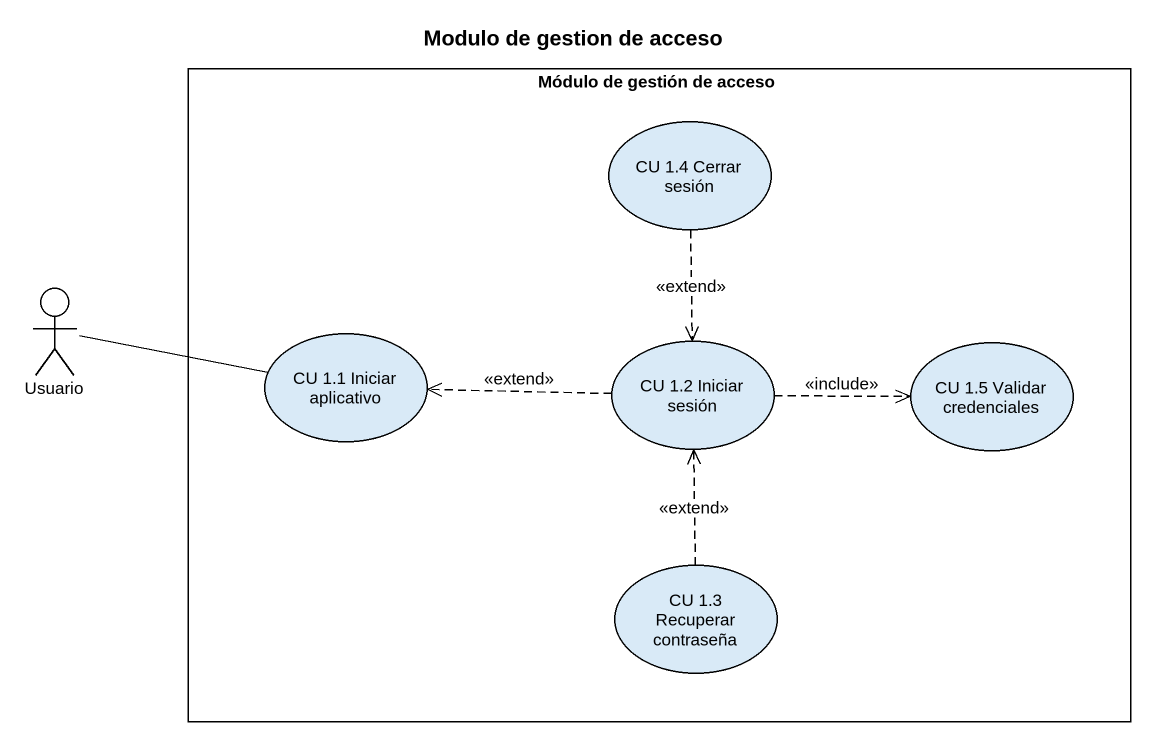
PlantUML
@startuml
title Modulo de gestion de acceso
rectangle "Módulo de gestión de acceso" as Módulo_de_gestión_de_acceso {
  usecase "CU 1.4 Cerrar sesión" as CU_1_4_Cerrar_sesión
  usecase "CU 1.1 Iniciar aplicativo" as CU_1_1_Iniciar_aplicativo
  usecase "CU 1.2 Iniciar sesión" as CU_1_2_Iniciar_sesión
  usecase "CU 1.5 Validar credenciales" as CU_1_5_Validar_credenciales
  usecase "CU 1.3 Recuperar contraseña" as CU_1_3_Recuperar_contraseña
}
actor Usuario
CU_1_4_Cerrar_sesión ..> CU_1_2_Iniciar_sesión : <<extend>>
Usuario -right- CU_1_1_Iniciar_aplicativo
CU_1_2_Iniciar_sesión .left.> CU_1_1_Iniciar_aplicativo : <<extend>>
CU_1_2_Iniciar_sesión .right.> CU_1_5_Validar_credenciales : <<include>>
CU_1_3_Recuperar_contraseña .up.> CU_1_2_Iniciar_sesión : <<extend>>
@enduml
